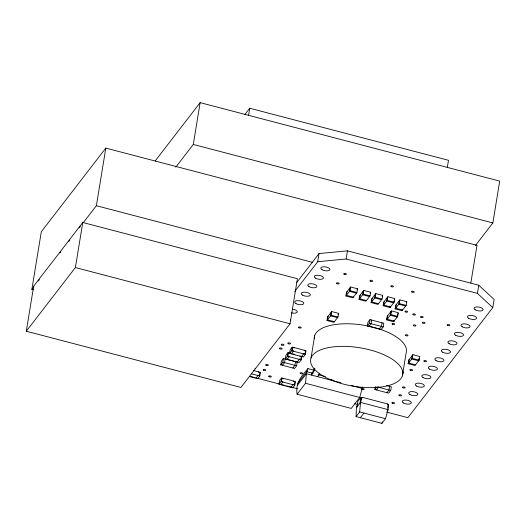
<?xml version="1.0" encoding="UTF-8"?>
<svg xmlns="http://www.w3.org/2000/svg" width="526" height="526" viewBox="0 0 526 526"><rect width="100%" height="100%" fill="white"/><g stroke="black" fill="none" stroke-linecap="round" stroke-linejoin="round"><path stroke-width="0.79" d="M362.592 387.031L359.699 397.472L351.25 408.426L297.098 394.237C295.244 383.217 301.128 376.59 307.947 368.614L314.226 370.265M360.921 398.734L362.059 397.255L387.905 404.027L388.089 409.623L385.505 418.696L381.902 423.364L356.063 416.592L356.411 407.735L357.95 403.376M297.098 394.237L305.547 383.283L306.362 373.723L307.947 368.614M356.063 416.592L359.659 411.93L360.52 402.403L362.059 397.255M33.46 289.773L31.869 289.359L41.311 231.742L105.811 148.095L477.003 245.333L470.842 282.942M26.3 331.216L33.677 286.144L82.773 222.485L297.414 278.714L290.03 323.779L240.934 387.445L26.3 331.216L75.396 267.55L82.773 222.485M83.378 222.57L96.376 205.712L105.811 148.095M175.796 167.136L193.292 144.446L200.136 102.636L499.7 181.115L492.855 222.919L475.353 245.609M248.548 115.437L249.725 108.238L448.481 160.305L447.304 167.505M256.103 377.813L256.037 378.22L258.161 375.15L259.45 375.485L259.916 372.638L258.628 372.296L258.693 371.889M249.39 376.485L257.76 378.674L259.818 376.005L260.416 372.342L253.525 370.534M280.779 364.86L281.377 361.191L283.435 358.522L297.223 362.138L296.618 365.8L294.567 368.47L280.779 364.86L282.837 362.19L283.435 358.522M278.99 384.236L279.589 380.568L281.647 377.905L295.428 381.514L294.83 385.183L292.772 387.846L278.99 384.236L281.042 381.567L281.647 377.905M282.567 364.899L282.501 365.307L284.559 362.644L285.158 358.975M280.779 384.282L280.713 384.69L282.764 382.021L282.837 381.613L281.541 381.278L282.008 378.424L283.304 378.759L283.369 378.352M301.792 356.207L301.194 359.876L299.136 362.539L285.348 358.929L285.953 355.26L288.005 352.598L289.727 353.045L289.662 353.452M285.348 358.929L287.406 356.266L288.005 352.598M287.137 358.975L287.071 359.383L289.129 356.713L289.195 356.306L287.906 355.97L288.373 353.117L303.377 357.036L305.435 354.373L306.04 350.704L292.252 347.094L290.194 349.757L289.596 353.426L291.654 350.757L292.252 347.094M293.975 347.541L293.909 347.949L292.614 347.614L292.147 350.467L293.442 350.803L293.376 351.21L291.319 353.88M291.115 386.991L291.049 387.399L293.173 384.322L294.468 384.657L294.935 381.81L293.639 381.468L293.705 381.061M295.5 361.684L294.895 365.353L292.844 368.016M297.479 361.684L297.414 362.092L299.537 359.015L300.826 359.357L301.293 356.503M300.004 356.161L300.07 355.754M301.727 356.181L301.654 356.589L303.778 353.511L305.073 353.853L305.54 351L304.245 350.658L304.317 350.25M294.738 291.509L317.704 261.724L319.039 253.571L347.456 250.836L478.759 285.237L494.118 299.439L492.783 307.585L407.893 417.664L386.498 412.062M311.017 358.068L314.712 335.496M314.449 368.193L313.897 369.706A4.372 0.874 -75.3 0 1 312.97 371.612L311.865 373.039L311.537 375.077L312.746 373.499A6.647 1.328 -75.3 0 0 313.93 371.073L314.87 368.516M326.981 320.551L327.586 316.882L331.696 311.55L338.593 313.351L337.988 317.02L333.878 322.353L326.981 320.551L331.097 315.212L331.696 311.55M328.099 316.211L327.501 319.88L334.391 321.688L334.457 321.281M331.183 312.214L330.584 315.883L337.475 317.684L337.541 317.277M317.704 261.724L346.121 258.989L347.456 250.836M338.008 314.43L338.593 313.351M345.917 295.993L346.522 292.325L350.632 286.992L357.529 288.794L356.924 292.463L352.815 297.795L345.917 295.993L350.033 290.661L350.632 286.992M347.035 291.66L346.437 295.323L353.327 297.131L353.393 296.723M350.119 287.656L349.52 291.325L356.411 293.133L356.477 292.726M356.944 289.872L357.529 288.794M359.054 299.432L359.652 295.763L363.762 290.431L370.659 292.239L370.054 295.901L365.945 301.24L359.054 299.432L363.164 294.1L363.762 290.431M360.165 295.099L359.567 298.768L366.458 300.57L366.523 300.162M363.249 291.095L362.651 294.764L369.541 296.572L369.607 296.164M370.074 293.311L370.659 292.239M371.086 302.588L371.685 298.919L375.801 293.587L382.691 295.388L382.093 299.057L377.977 304.39L371.086 302.588L375.202 297.249L375.801 293.587M367.339 325.956L367.937 322.287L369.995 319.617L383.776 323.234L383.178 326.896L381.12 329.565L367.339 325.956L369.397 323.286L369.995 319.617M372.204 298.249L371.599 301.917L378.496 303.726L378.562 303.318M369.127 325.995L369.061 326.403L371.119 323.74L371.718 320.071M375.288 294.251L374.69 297.92L381.58 299.721M356.924 407.071L357.858 401.364L360.941 397.367L361.803 397.59L361.454 399.727M360.008 403.067L360.941 397.367M382.113 296.467L382.691 295.388M383.125 305.738L383.724 302.069L387.84 296.736L394.73 298.544L394.132 302.207L390.016 307.546L383.125 305.738L387.235 300.405L387.84 296.736M379.463 328.704L379.397 329.112L381.455 326.449L382.054 322.78M384.236 301.405L383.638 305.073L390.529 306.875L390.594 306.467M387.327 297.4L386.722 301.069L393.612 302.877M386.649 385.558L391.324 386.788L390.726 390.456L388.668 393.119L374.88 389.51L375.36 386.577M386.669 319.9L387.274 316.231L391.383 310.899L398.281 312.7L397.676 316.369L393.566 321.702L386.669 319.9L390.785 314.568L391.383 310.899M387.787 315.567L386.866 319.328L387.254 318.822L387.182 319.229L394.079 321.038L394.145 320.63L393.757 321.13M376.669 389.556L376.603 389.963L378.727 386.886M390.016 307.546L390.259 306.079M390.871 311.563L390.805 311.971L391.193 311.471L390.272 315.232L397.163 317.04L398.083 313.279M393.685 302.47L393.915 301.043M395.157 308.894L395.762 305.225L399.872 299.892L406.769 301.694L406.164 305.363L402.055 310.695L395.157 308.894L399.273 303.555L399.872 299.892M396.275 304.554L395.677 308.223L402.568 310.031L402.633 309.623M393.566 321.702L393.803 320.235M399.359 300.556L398.761 304.225L405.651 306.027L405.717 305.619M387.011 392.264L386.945 392.672L389.003 390.003L389.602 386.334M402.055 310.695L402.291 309.229M387.925 408.15L388.51 404.586L387.649 404.363L387.905 404.027M402.364 375.932A46.643 19.488 9.3 0 0 339.5 346.404A46.643 19.488 9.3 0 0 328.204 378.667A46.643 19.488 9.3 0 0 402.364 375.932L406.059 353.354A46.643 19.488 9.3 0 0 363.473 325.18A46.643 19.488 9.3 0 0 314.252 338.376M408.143 363.69L408.741 360.027L412.857 354.688L419.748 356.497L419.143 360.165L415.034 365.498L408.143 363.69L412.252 358.357L412.857 354.688M409.254 359.357L408.656 363.025L415.547 364.834L415.612 364.426M412.338 355.359L411.74 359.028L418.63 360.829L419.051 358.285M492.783 307.585L477.424 293.383L478.759 285.237M381.902 423.364L382.284 421.832M31.869 289.359L33.874 286.762M38.372 280.93L39.371 279.628M59.872 253.045L60.878 251.75M68.873 241.375L69.873 240.08M79.373 227.758L80.379 226.463M155.144 160.989L200.136 102.636M244.728 114.714L249.725 108.238M296.572 282.712L319.039 253.571M297.703 383.349L306.697 371.685L311.865 373.039M297.368 385.387L306.362 373.723L340.92 382.777M317.566 376.655L318.776 375.077A6.647 1.328 -75.3 0 0 319.716 373.256M331.354 380.265L332.09 379.305M394.217 299.209L394.73 298.544M406.25 302.365L406.769 301.694M356.411 407.735L360.52 402.403L388.089 409.623L387.577 410.293M374.88 389.51L376.938 386.84L390.726 390.456M360.363 417.723L363.959 413.055M193.292 144.446L492.855 222.919M346.121 258.989L477.424 293.383M96.376 205.712L312.575 262.349M350.033 290.661L356.924 292.463M363.164 294.1L370.054 295.901M375.202 297.249L382.093 299.057M387.235 300.405L394.132 302.207M399.273 303.555L406.164 305.363M390.785 314.568L397.676 316.369M369.397 323.286L383.178 326.896M331.097 315.212L337.988 317.02M75.396 267.55L290.03 323.779M412.252 358.357L419.143 360.165M291.654 350.757L305.435 354.373M290.089 353.13L291.384 353.472M292.686 353.82L294.902 354.399M287.406 356.266L301.194 359.876M282.837 362.19L296.618 365.8M318.223 374.703L325.37 376.577M351.164 385.459L362.368 388.392M305.547 383.283L359.699 397.472M251.448 373.815L259.818 376.005M281.042 381.567L294.83 385.183M250.245 376.366L254.998 377.615M257.372 378.233L285.099 385.499M286.683 385.913L297.775 388.819M354.813 403.764L357.187 404.382M359.659 411.93L385.505 418.696M255.307 368.535A1.361 0.572 9.3 0 1 254.939 368.739M361.934 388.53A1.361 0.572 9.3 0 1 363.985 388.911A1.361 0.572 9.3 0 1 363.394 389.674A1.361 0.572 9.3 0 1 361.546 389.03M402.712 371.843A1.361 0.572 9.3 0 1 403.679 372.539A1.361 0.572 9.3 0 1 402.64 372.947M290.648 319.775A4.616 1.926 9.3 0 1 290.582 320.775M292.456 309.176A4.616 1.926 9.3 0 1 297.269 311.997A4.616 1.926 9.3 0 1 291.43 312.858M405.316 311.865A1.361 0.572 9.3 0 0 407.591 311.938A1.361 0.572 9.3 0 0 405.987 310.998A1.361 0.572 9.3 0 0 405.316 311.865M422.74 323.043A1.361 0.572 9.3 0 0 425.015 323.115A1.361 0.572 9.3 0 0 423.41 322.175A1.361 0.572 9.3 0 0 422.74 323.043M298.893 327.751A1.361 0.572 9.3 0 0 301.168 327.823A1.361 0.572 9.3 0 0 299.564 326.883A1.361 0.572 9.3 0 0 298.893 327.751M279.773 348.797A1.361 0.572 9.3 0 0 282.048 348.87A1.361 0.572 9.3 0 0 280.443 347.929A1.361 0.572 9.3 0 0 279.773 348.797M266.031 365.248A1.361 0.572 9.3 0 0 268.306 365.32A1.361 0.572 9.3 0 0 266.695 364.38A1.361 0.572 9.3 0 0 266.031 365.248M336.85 283.645A1.361 0.572 9.3 0 0 339.125 283.718A1.361 0.572 9.3 0 0 337.521 282.778A1.361 0.572 9.3 0 0 336.85 283.645M424.206 361.388A1.361 0.572 9.3 0 0 426.481 361.467A1.361 0.572 9.3 0 0 424.877 360.527A1.361 0.572 9.3 0 0 424.206 361.388M392.35 324.24A1.361 0.572 9.3 0 0 394.625 324.318A1.361 0.572 9.3 0 0 393.021 323.378A1.361 0.572 9.3 0 0 392.35 324.24M344.103 274.25A1.361 0.572 9.3 0 0 346.371 274.322A1.361 0.572 9.3 0 0 344.767 273.382A1.361 0.572 9.3 0 0 344.103 274.25M370.363 281.127A1.361 0.572 9.3 0 0 372.632 281.2A1.361 0.572 9.3 0 0 371.027 280.259A1.361 0.572 9.3 0 0 370.363 281.127M391.153 286.571A1.361 0.572 9.3 0 0 393.422 286.65A1.361 0.572 9.3 0 0 391.817 285.703A1.361 0.572 9.3 0 0 391.153 286.571M411.943 292.022A1.361 0.572 9.3 0 0 414.212 292.094A1.361 0.572 9.3 0 0 412.608 291.154A1.361 0.572 9.3 0 0 411.943 292.022M405.71 335.581A1.361 0.572 9.3 0 0 407.979 335.654A1.361 0.572 9.3 0 0 406.374 334.714A1.361 0.572 9.3 0 0 405.71 335.581M447.521 325.357A1.361 0.572 9.3 0 0 449.789 325.436A1.361 0.572 9.3 0 0 448.185 324.489A1.361 0.572 9.3 0 0 447.521 325.357M399.181 395.545A1.361 0.572 9.3 0 0 401.45 395.624A1.361 0.572 9.3 0 0 399.845 394.684A1.361 0.572 9.3 0 0 399.181 395.545M300.412 373.539A1.361 0.572 9.3 0 0 302.68 373.618A1.361 0.572 9.3 0 0 301.076 372.671A1.361 0.572 9.3 0 0 300.412 373.539M402.824 387.747A1.361 0.572 9.3 0 0 405.092 387.826A1.361 0.572 9.3 0 0 403.488 386.886A1.361 0.572 9.3 0 0 402.824 387.747M263.533 370.192A1.361 0.572 9.3 0 0 265.808 370.265A1.361 0.572 9.3 0 0 264.203 369.324A1.361 0.572 9.3 0 0 263.533 370.192M288.189 343.669A1.361 0.572 9.3 0 0 290.464 343.748A1.361 0.572 9.3 0 0 288.859 342.807A1.361 0.572 9.3 0 0 288.189 343.669M413.567 325.725A1.361 0.572 9.3 0 0 415.836 325.804A1.361 0.572 9.3 0 0 414.232 324.864A1.361 0.572 9.3 0 0 413.567 325.725M420.879 317.263A1.361 0.572 9.3 0 0 423.154 317.336A1.361 0.572 9.3 0 0 421.55 316.396A1.361 0.572 9.3 0 0 420.879 317.263M413.107 314.719A1.361 0.572 9.3 0 0 415.382 314.791A1.361 0.572 9.3 0 0 413.778 313.851A1.361 0.572 9.3 0 0 413.107 314.719M281.64 345.01A1.361 0.572 9.3 0 0 283.909 345.082A1.361 0.572 9.3 0 0 282.304 344.142A1.361 0.572 9.3 0 0 281.64 345.01M410.267 370.258A1.361 0.572 9.3 0 0 412.535 370.33A1.361 0.572 9.3 0 0 410.931 369.39A1.361 0.572 9.3 0 0 410.267 370.258M269.023 376.721A1.361 0.572 9.3 0 0 271.291 376.794A1.361 0.572 9.3 0 0 269.687 375.853A1.361 0.572 9.3 0 0 269.023 376.721M392.232 403.192A1.361 0.572 9.3 0 0 394.5 403.264A1.361 0.572 9.3 0 0 392.896 402.324A1.361 0.572 9.3 0 0 392.232 403.192M295.947 303.587A4.616 1.926 9.3 0 0 303.64 303.837A4.616 1.926 9.3 0 0 298.209 300.655A4.616 1.926 9.3 0 0 295.947 303.587M302.476 295.119A4.616 1.926 9.3 0 0 310.169 295.375A4.616 1.926 9.3 0 0 304.738 292.186A4.616 1.926 9.3 0 0 302.476 295.119M309.005 286.65A4.616 1.926 9.3 0 0 316.698 286.907A4.616 1.926 9.3 0 0 311.267 283.718A4.616 1.926 9.3 0 0 309.005 286.65M315.534 278.182A4.616 1.926 9.3 0 0 323.234 278.438A4.616 1.926 9.3 0 0 317.796 275.249A4.616 1.926 9.3 0 0 315.534 278.182M322.063 269.72A4.616 1.926 9.3 0 0 329.763 269.969A4.616 1.926 9.3 0 0 324.325 266.781A4.616 1.926 9.3 0 0 322.063 269.72M403.422 402.988A4.616 1.926 9.3 0 0 411.122 403.245A4.616 1.926 9.3 0 0 405.684 400.056A4.616 1.926 9.3 0 0 403.422 402.988M409.951 394.526A4.616 1.926 9.3 0 0 417.651 394.776A4.616 1.926 9.3 0 0 412.213 391.587A4.616 1.926 9.3 0 0 409.951 394.526M416.487 386.058A4.616 1.926 9.3 0 0 424.18 386.308A4.616 1.926 9.3 0 0 418.749 383.125A4.616 1.926 9.3 0 0 416.487 386.058M423.016 377.589A4.616 1.926 9.3 0 0 430.709 377.839A4.616 1.926 9.3 0 0 425.278 374.657A4.616 1.926 9.3 0 0 423.016 377.589M429.545 369.12A4.616 1.926 9.3 0 0 437.237 369.377A4.616 1.926 9.3 0 0 431.807 366.188A4.616 1.926 9.3 0 0 429.545 369.12M436.074 360.652A4.616 1.926 9.3 0 0 443.773 360.908A4.616 1.926 9.3 0 0 438.336 357.719A4.616 1.926 9.3 0 0 436.074 360.652M442.603 352.183A4.616 1.926 9.3 0 0 450.302 352.44A4.616 1.926 9.3 0 0 444.865 349.251A4.616 1.926 9.3 0 0 442.603 352.183M449.132 343.715A4.616 1.926 9.3 0 0 456.831 343.971A4.616 1.926 9.3 0 0 451.393 340.782A4.616 1.926 9.3 0 0 449.132 343.715M455.661 335.253A4.616 1.926 9.3 0 0 463.36 335.503A4.616 1.926 9.3 0 0 457.922 332.314A4.616 1.926 9.3 0 0 455.661 335.253M462.196 326.784A4.616 1.926 9.3 0 0 469.889 327.034A4.616 1.926 9.3 0 0 464.458 323.852A4.616 1.926 9.3 0 0 462.196 326.784M468.725 318.315A4.616 1.926 9.3 0 0 476.418 318.565A4.616 1.926 9.3 0 0 470.987 315.383A4.616 1.926 9.3 0 0 468.725 318.315M475.254 309.847A4.616 1.926 9.3 0 0 482.947 310.103A4.616 1.926 9.3 0 0 477.516 306.914A4.616 1.926 9.3 0 0 475.254 309.847"/></g></svg>
